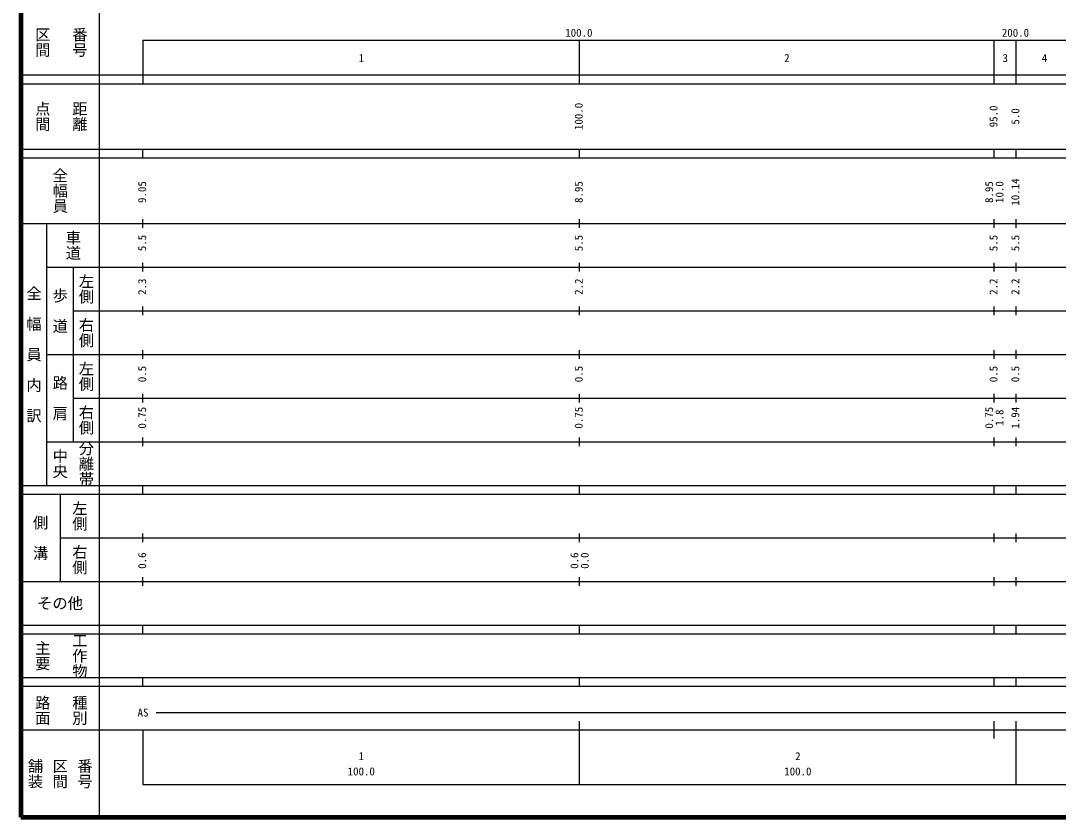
# Model space of a CAD drawing. Units: millimetres on the paper, enlarged 1000 times. Extents: x 40000 to 680000, y 20000 to 380000.
# Drawn here: x 40000 to 277646, y 20000 to 202409 of the extents above; entities that cross this region are included whole.
import ezdxf
from ezdxf.enums import TextEntityAlignment as Align

# ---------------------------------------------------------------- set-up
doc = ezdxf.new("R2010")
doc.units = ezdxf.units.MM
doc.header["$LTSCALE"] = 1000
doc.layers.add('M-TTL', color=2, linetype='Continuous', lineweight=140)
doc.layers.add('M-TTL-BAND', color=7, linetype='Continuous', lineweight=25)
doc.styles.add('@ＭＳ ゴシック', font='')
doc.styles.add('ＭＳ ゴシック', font='')
doc.styles.get('@ＭＳ ゴシック').set_extended_font_data('@MS Gothic')
doc.styles.get('ＭＳ ゴシック').set_extended_font_data('MS Gothic')

msp = doc.modelspace()

# ---------------------------------------------------------------- linework, layer by layer
at = {"layer": 'M-TTL'}
for p, q in [((40000, 380000), (40000, 20000)), ((40000, 20000), (680000, 20000))]:
    msp.add_line(p, q, dxfattribs=at)
at = {"layer": 'M-TTL-BAND'}
for p, q in [((58000, 370000), (58000, 20000)), ((68000, 198000), (579000, 198000)), ((68000, 198000), (68000, 188000)), ((168000, 188000), (168000, 198000)), ((263000, 188000), (263000, 198000)), ((268000, 188000), (268000, 198000)), ((40000, 190000), (579000, 190000)), ((40000, 188000), (579000, 188000)), ((40000, 173000), (579000, 173000)), ((68000, 171000), (68000, 173000)), ((168000, 171000), (168000, 173000)), ((263000, 171000), (263000, 173000)), ((268000, 171000), (268000, 173000)), ((40000, 171000), (579000, 171000)), ((68000, 155000), (68000, 157000)), ((168000, 155000), (168000, 157000)), ((263000, 155000), (263000, 157000)), ((268000, 155000), (268000, 157000)), ((40000, 156000), (579000, 156000)), ((46000, 96000), (46000, 156000)), ((46000, 146000), (579000, 146000)), ((52000, 146000), (52000, 106000)), ((68000, 145000), (68000, 147000)), ((168000, 145000), (168000, 147000)), ((263000, 145000), (263000, 147000)), ((268000, 145000), (268000, 147000)), ((52000, 136000), (579000, 136000)), ((68000, 135000), (68000, 137000)), ((168000, 135000), (168000, 137000)), ((263000, 135000), (263000, 137000)), ((268000, 135000), (268000, 137000)), ((46000, 126000), (579000, 126000)), ((68000, 125000), (68000, 127000)), ((168000, 125000), (168000, 127000)), ((263000, 125000), (263000, 127000)), ((268000, 125000), (268000, 127000)), ((68000, 115000), (68000, 117000)), ((168000, 115000), (168000, 117000)), ((263000, 115000), (263000, 117000)), ((268000, 115000), (268000, 117000)), ((52000, 116000), (579000, 116000)), ((68000, 105000), (68000, 107000)), ((168000, 105000), (168000, 107000)), ((263000, 105000), (263000, 107000)), ((268000, 105000), (268000, 107000)), ((46000, 106000), (579000, 106000)), ((40000, 96000), (579000, 96000)), ((68000, 94000), (68000, 96000)), ((168000, 94000), (168000, 96000)), ((263000, 94000), (263000, 96000)), ((268000, 94000), (268000, 96000)), ((40000, 94000), (579000, 94000)), ((49000, 94000), (49000, 74000)), ((49000, 84000), (579000, 84000)), ((68000, 83000), (68000, 85000)), ((168000, 83000), (168000, 85000)), ((263000, 83000), (263000, 85000)), ((268000, 83000), (268000, 85000)), ((40000, 74000), (579000, 74000)), ((68000, 73000), (68000, 75000)), ((168000, 73000), (168000, 75000)), ((263000, 73000), (263000, 75000)), ((268000, 73000), (268000, 75000)), ((40000, 64000), (579000, 64000)), ((40000, 62000), (579000, 62000)), ((68000, 62000), (68000, 64000)), ((168000, 62000), (168000, 64000)), ((263000, 62000), (263000, 64000)), ((268000, 62000), (268000, 64000)), ((40000, 52000), (579000, 52000)), ((40000, 50000), (579000, 50000)), ((68000, 50000), (68000, 52000)), ((168000, 50000), (168000, 52000)), ((263000, 50000), (263000, 52000)), ((268000, 50000), (268000, 52000)), ((71000, 44000), (565000, 44000)), ((168000, 27500), (168000, 42000)), ((263000, 38000), (263000, 42000)), ((268000, 27500), (268000, 42000)), ((40000, 40000), (579000, 40000)), ((68000, 40000), (68000, 27500)), ((68000, 27500), (579000, 27500))]:
    msp.add_line(p, q, dxfattribs=at)

# ---------------------------------------------------------------- texts
at = {"layer": 'M-TTL-BAND', "style": '@ＭＳ ゴシック'}
for s, p in [('区間', (45000, 197500)), ('番号', (53500, 197500)), ('点間', (45000, 180500)), ('距離', (53500, 180500)), ('全幅員', (49000, 163500)), ('車道', (52000, 151000)), ('左側', (55000, 141000)), ('全\u3000幅\u3000員\u3000内\u3000訳', (43000, 126000)), ('歩\u3000道', (49000, 136000)), ('右側', (55000, 131000)), ('左側', (55000, 121000)), ('路\u3000肩', (49000, 116000)), ('右側', (55000, 111000)), ('分離帯', (55000, 101000)), ('中央', (49000, 101000)), ('左側', (53500, 89000)), ('側\u3000溝', (44500, 84000)), ('右側', (53500, 79000)), ('主要', (45000, 57000)), ('工作物', (53500, 57000)), ('路面', (45000, 44500)), ('種別', (53500, 44500)), ('舗装', (43333, 30000)), ('番号', (54667, 30000)), ('区間', (49000, 30000))]:
    msp.add_text(s, height=2566, rotation=270, dxfattribs=at).set_placement(p, align=Align.MIDDLE_CENTER)
at = {"layer": 'M-TTL-BAND', "style": 'ＭＳ ゴシック'}
for s, p in [('100.0', (167844, 198195)), ('200.0', (267844, 198195)), ('1', (118000, 192405)), ('2', (215500, 192405)), ('3', (265500, 192405)), ('4', (274500, 192405)), ('AS', (68000, 42500)), ('1', (118000, 32523)), ('2', (218000, 32523)), ('100.0', (118000, 29033)), ('100.0', (218000, 29033))]:
    msp.add_text(s, height=1833, dxfattribs=at).set_placement(p, align=Align.BOTTOM_CENTER)
for s, p in [('100.0', (169271, 180500)), ('95.0', (264271, 180500)), ('5.0', (269271, 180500)), ('9.05', (69271, 163174)), ('8.95', (169271, 163174)), ('8.95', (263271, 163174)), ('10.0', (265641, 163174)), ('10.14', (269271, 163174)), ('5.5', (69271, 151500)), ('5.5', (169271, 151500)), ('5.5', (264271, 151500)), ('5.5', (269271, 151500)), ('2.3', (69271, 141500)), ('2.2', (169271, 141500)), ('2.2', (264271, 141500)), ('2.2', (269271, 141500)), ('0.5', (69271, 121500)), ('0.5', (169271, 121500)), ('0.5', (264271, 121500)), ('0.5', (269271, 121500)), ('0.75', (69271, 111500)), ('0.75', (169271, 111500)), ('0.75', (263271, 111500)), ('1.8', (265641, 111500)), ('1.94', (269271, 111500)), ('0.6', (69271, 78764)), ('0.6', (168271, 78764)), ('0.0', (170641, 78764))]:
    msp.add_text(s, height=1833, rotation=90, dxfattribs=at).set_placement(p, align=Align.BOTTOM_CENTER)
msp.add_text('その他', height=2566, dxfattribs=at).set_placement((49000, 69000), align=Align.MIDDLE_CENTER)

doc.saveas('drawing.dxf')
